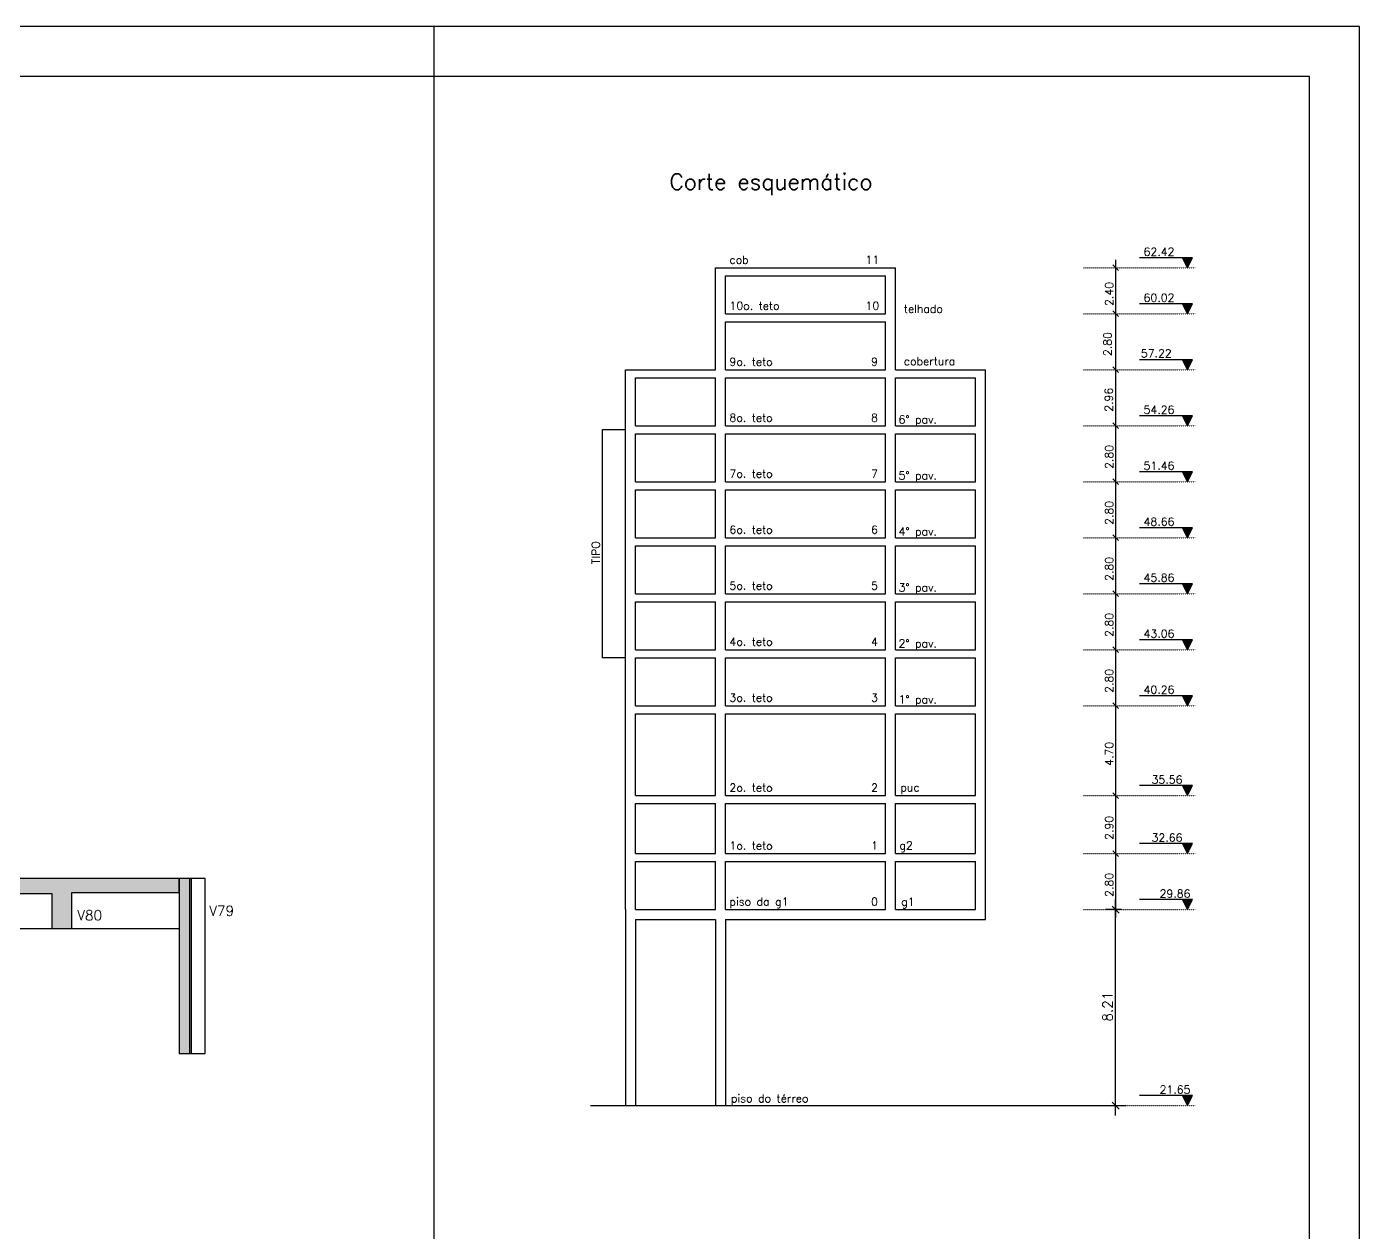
# Model space of a CAD drawing. Extents: x 3196 to 9141, y -1880 to 2325.
# Drawn here: x 7809 to 9141, y 1119 to 2325 of the extents above; entities that cross this region are included whole.
import ezdxf

# ---------------------------------------------------------------- set-up
doc = ezdxf.new("R2010")
doc.units = 0
doc.header["$MEASUREMENT"] = 0
doc.linetypes.add('ESTILO_TQS_0002', pattern=[0.4, 0.1, -0.3])
for name, color, linetype in [('1', 1, 'CONTINUOUS'), ('2', 2, 'CONTINUOUS'), ('7', 7, 'CONTINUOUS')]:
    doc.layers.add(name, color=color, linetype=linetype)
doc.styles.get("Standard").update_dxf_attribs({"font": 'ROMANS.SHX'})

msp = doc.modelspace()

# ---------------------------------------------------------------- linework, layer by layer
at = {"layer": '1', "linetype": 'Continuous'}
for p, q in [((9140.999868, 2324.552615), (3196.000918, 2324.552615)), ((8215.999868, 2274.552615), (8215.999868, 2324.552615)), ((9140.999868, -1880.446935), (9140.999868, 2324.552615)), ((8974.300418, 2093.413015), (8921.300418, 2093.413015)), ((8969.300418, 2083.413015), (8964.300418, 2093.413015)), ((8964.746318, 2092.521215), (8973.854518, 2092.521215)), ((8969.300418, 2083.413015), (8974.300418, 2093.413015)), ((8497.300418, 2075.413015), (8497.300418, 2083.413015)), ((8497.300418, 2083.413015), (8507.300418, 2083.413015)), ((8507.300418, 2083.413015), (8667.300418, 2083.413015)), ((8667.300418, 2083.413015), (8677.300418, 2083.413015)), ((8677.300418, 2075.413015), (8677.300418, 2083.413015)), ((8894.471968, 2086.241465), (8900.128868, 2080.584615)), ((8897.300418, 2091.413015), (8897.300418, 2029.413015)), ((8965.192218, 2091.629365), (8973.408618, 2091.629365)), ((8965.638168, 2090.737515), (8972.962668, 2090.737515)), ((8966.084068, 2089.845715), (8972.516768, 2089.845715)), ((8966.529968, 2088.953915), (8972.070818, 2088.953865)), ((8966.975918, 2088.062065), (8971.624918, 2088.062065)), ((8967.421818, 2087.170215), (8971.179018, 2087.170215)), ((8967.867718, 2086.278415), (8970.733118, 2086.278415)), ((8968.313668, 2085.386565), (8970.287168, 2085.386565)), ((8968.759568, 2084.494765), (8969.841268, 2084.494765)), ((8497.300418, 2037.413015), (8497.300418, 2075.413015)), ((8507.300418, 2075.413015), (8667.300418, 2075.413015)), ((8507.300418, 2037.413015), (8507.300418, 2075.413015)), ((8667.300418, 2037.413015), (8667.300418, 2075.413015)), ((8677.300418, 2037.413015), (8677.300418, 2075.413015)), ((8894.471968, 2040.241465), (8900.128868, 2034.584615)), ((8894.471968, 2040.241465), (8900.128868, 2034.584615)), ((8897.300418, 2045.413065), (8897.300418, 1973.413065)), ((8974.300418, 2047.413065), (8921.300418, 2047.413065)), ((8969.300418, 2037.413065), (8964.300418, 2047.413065)), ((8964.746318, 2046.521215), (8973.854518, 2046.521215)), ((8965.192218, 2045.629365), (8973.408618, 2045.629365)), ((8965.638168, 2044.737565), (8972.962668, 2044.737565)), ((8966.084068, 2043.845715), (8972.516768, 2043.845715)), ((8966.529968, 2042.953915), (8972.070818, 2042.953865)), ((8966.975918, 2042.062065), (8971.624918, 2042.062065)), ((8967.421818, 2041.170265), (8971.179018, 2041.170265)), ((8967.867718, 2040.278415), (8970.733118, 2040.278415)), ((8968.313668, 2039.386565), (8970.287168, 2039.386565)), ((8969.300418, 2037.413065), (8974.300418, 2047.413065)), ((8497.300418, 2029.413065), (8497.300418, 2037.413065)), ((8497.300418, 1981.413065), (8497.300418, 2029.413065)), ((8507.300418, 2037.413065), (8667.300418, 2037.413065)), ((8507.300418, 2029.413065), (8667.300418, 2029.413065)), ((8507.300418, 1981.413065), (8507.300418, 2029.413065)), ((8667.300418, 1981.413065), (8667.300418, 2029.413065)), ((8677.300418, 2029.413065), (8677.300418, 2037.413065)), ((8677.300418, 1981.413065), (8677.300418, 2029.413065)), ((8968.759568, 2038.494765), (8969.841268, 2038.494765)), ((8897.300418, 1989.413065), (8897.300418, 1917.413065)), ((8974.300418, 1991.413065), (8921.300418, 1991.413065)), ((8969.300418, 1981.413065), (8964.300418, 1991.413065)), ((8964.746318, 1990.521215), (8973.854518, 1990.521215)), ((8965.192218, 1989.629415), (8973.408618, 1989.629415)), ((8965.638168, 1988.737565), (8972.962668, 1988.737565)), ((8966.084068, 1987.845765), (8972.516768, 1987.845765)), ((8966.529968, 1986.953915), (8972.070818, 1986.953915)), ((8966.975918, 1986.062065), (8971.624918, 1986.062065)), ((8969.300418, 1981.413065), (8974.300418, 1991.413065)), ((8407.300418, 1973.413065), (8407.300418, 1981.413065)), ((8407.300418, 1981.413065), (8417.300418, 1981.413065)), ((8407.300418, 1925.413065), (8407.300418, 1973.413065)), ((8417.300418, 1981.413065), (8497.300418, 1981.413065)), ((8417.300418, 1973.413065), (8497.300418, 1973.413065)), ((8417.300418, 1925.413065), (8417.300418, 1973.413065)), ((8497.300418, 1925.413065), (8497.300418, 1973.413065)), ((8497.300418, 1925.413065), (8497.300418, 1973.413065)), ((8507.300418, 1981.413065), (8667.300418, 1981.413065)), ((8507.300418, 1973.413065), (8667.300418, 1973.413065)), ((8507.300418, 1925.413065), (8507.300418, 1973.413065)), ((8667.300418, 1925.413065), (8667.300418, 1973.413065)), ((8677.300418, 1981.413065), (8757.300418, 1981.413065)), ((8677.300418, 1973.413065), (8757.300418, 1973.413065)), ((8677.300418, 1925.413065), (8677.300418, 1973.413065)), ((8677.300418, 1925.413065), (8677.300418, 1973.413065)), ((8757.300418, 1981.413065), (8767.300418, 1981.413065)), ((8757.300418, 1925.413065), (8757.300418, 1973.413065)), ((8767.300418, 1973.413065), (8767.300418, 1981.413065)), ((8767.300418, 1925.413065), (8767.300418, 1973.413065)), ((8894.471968, 1984.241515), (8900.128868, 1978.584615)), ((8894.471968, 1984.241465), (8900.128868, 1978.584615)), ((8967.421818, 1985.170265), (8971.179018, 1985.170265)), ((8967.867718, 1984.278415), (8970.733118, 1984.278465)), ((8968.313668, 1983.386615), (8970.287168, 1983.386615)), ((8968.759568, 1982.494765), (8969.841268, 1982.494765)), ((8897.300418, 1933.413065), (8897.300418, 1861.413065)), ((8974.300418, 1935.413065), (8921.300418, 1935.413065)), ((8969.300418, 1925.413065), (8964.300418, 1935.413065)), ((8964.746318, 1934.521215), (8973.854518, 1934.521215)), ((8965.192218, 1933.629415), (8973.408618, 1933.629415)), ((8965.638168, 1932.737565), (8972.962668, 1932.737565)), ((8969.300418, 1925.413065), (8974.300418, 1935.413065)), ((8407.300418, 1917.413065), (8407.300418, 1925.413065)), ((8417.300418, 1925.413065), (8497.300418, 1925.413065)), ((8507.300418, 1925.413065), (8667.300418, 1925.413065)), ((8677.300418, 1925.413065), (8757.300418, 1925.413065)), ((8767.300418, 1917.413065), (8767.300418, 1925.413065)), ((8894.471968, 1928.241515), (8900.128868, 1922.584615)), ((8894.471968, 1928.241465), (8900.128868, 1922.584615)), ((8966.084068, 1931.845765), (8972.516768, 1931.845765)), ((8966.529968, 1930.953915), (8972.070818, 1930.953915)), ((8966.975918, 1930.062065), (8971.624918, 1930.062065)), ((8967.421818, 1929.170265), (8971.179018, 1929.170265)), ((8967.867718, 1928.278415), (8970.733118, 1928.278465)), ((8968.313668, 1927.386615), (8970.287168, 1927.386615)), ((8968.759568, 1926.494765), (8969.841268, 1926.494765)), ((8407.300418, 1869.413065), (8407.300418, 1917.413065)), ((8417.300418, 1917.413065), (8497.300418, 1917.413065)), ((8417.300418, 1869.413065), (8417.300418, 1917.413065)), ((8497.300418, 1869.413065), (8497.300418, 1917.413065)), ((8497.300418, 1869.413065), (8497.300418, 1917.413065)), ((8507.300418, 1917.413065), (8667.300418, 1917.413065)), ((8507.300418, 1869.413065), (8507.300418, 1917.413065)), ((8667.300418, 1869.413065), (8667.300418, 1917.413065)), ((8677.300418, 1917.413065), (8757.300418, 1917.413065)), ((8677.300418, 1869.413065), (8677.300418, 1917.413065)), ((8677.300418, 1869.413065), (8677.300418, 1917.413065)), ((8757.300418, 1869.413065), (8757.300418, 1917.413065)), ((8767.300418, 1869.413065), (8767.300418, 1917.413065)), ((8974.300418, 1879.413065), (8921.300418, 1879.413065)), ((8969.300418, 1869.413065), (8964.300418, 1879.413065)), ((8969.300418, 1869.413065), (8974.300418, 1879.413065)), ((8407.300418, 1861.413065), (8407.300418, 1869.413065)), ((8417.300418, 1869.413065), (8497.300418, 1869.413065)), ((8507.300418, 1869.413065), (8667.300418, 1869.413065)), ((8677.300418, 1869.413065), (8757.300418, 1869.413065)), ((8767.300418, 1861.413065), (8767.300418, 1869.413065)), ((8894.471968, 1872.241465), (8900.128868, 1866.584615)), ((8894.471968, 1872.241465), (8900.128868, 1866.584615)), ((8897.300418, 1877.413065), (8897.300418, 1805.413065)), ((8964.746318, 1878.521215), (8973.854518, 1878.521215)), ((8965.192218, 1877.629415), (8973.408618, 1877.629415)), ((8965.638168, 1876.737565), (8972.962668, 1876.737565)), ((8966.084068, 1875.845765), (8972.516768, 1875.845765)), ((8966.529968, 1874.953915), (8972.070818, 1874.953915)), ((8966.975918, 1874.062065), (8971.624918, 1874.062065)), ((8967.421818, 1873.170265), (8971.179018, 1873.170265)), ((8967.867718, 1872.278415), (8970.733118, 1872.278465)), ((8968.313668, 1871.386615), (8970.287168, 1871.386615)), ((8968.759568, 1870.494765), (8969.841268, 1870.494765)), ((8407.300418, 1813.413065), (8407.300418, 1861.413065)), ((8417.300418, 1861.413065), (8497.300418, 1861.413065)), ((8417.300418, 1813.413065), (8417.300418, 1861.413065)), ((8497.300418, 1813.413065), (8497.300418, 1861.413065)), ((8497.300418, 1813.413065), (8497.300418, 1861.413065)), ((8507.300418, 1861.413065), (8667.300418, 1861.413065)), ((8507.300418, 1813.413065), (8507.300418, 1861.413065)), ((8667.300418, 1813.413065), (8667.300418, 1861.413065)), ((8677.300418, 1861.413065), (8757.300418, 1861.413065)), ((8677.300418, 1813.413065), (8677.300418, 1861.413065)), ((8677.300418, 1813.413065), (8677.300418, 1861.413065)), ((8757.300418, 1813.413065), (8757.300418, 1861.413065)), ((8767.300418, 1813.413065), (8767.300418, 1861.413065)), ((8407.300418, 1805.413065), (8407.300418, 1813.413065)), ((8417.300418, 1813.413065), (8497.300418, 1813.413065)), ((8507.300418, 1813.413065), (8667.300418, 1813.413065)), ((8677.300418, 1813.413065), (8757.300418, 1813.413065)), ((8767.300418, 1805.413065), (8767.300418, 1813.413065)), ((8894.471968, 1816.241515), (8900.128868, 1810.584615)), ((8894.471968, 1816.241515), (8900.128868, 1810.584615)), ((8897.300418, 1821.413065), (8897.300418, 1749.413065)), ((8974.300418, 1823.413065), (8921.300418, 1823.413065)), ((8969.300418, 1813.413065), (8964.300418, 1823.413065)), ((8964.746318, 1822.521215), (8973.854518, 1822.521215)), ((8965.192218, 1821.629415), (8973.408618, 1821.629415)), ((8965.638168, 1820.737565), (8972.962668, 1820.737565)), ((8966.084068, 1819.845765), (8972.516768, 1819.845765)), ((8966.529968, 1818.953915), (8972.070818, 1818.953915)), ((8966.975918, 1818.062065), (8971.624918, 1818.062065)), ((8967.421818, 1817.170265), (8971.179018, 1817.170265)), ((8967.867718, 1816.278415), (8970.733118, 1816.278465)), ((8968.313668, 1815.386615), (8970.287168, 1815.386615)), ((8968.759568, 1814.494765), (8969.841268, 1814.494765)), ((8969.300418, 1813.413065), (8974.300418, 1823.413065)), ((8407.300418, 1757.413065), (8407.300418, 1805.413065)), ((8417.300418, 1805.413065), (8497.300418, 1805.413065)), ((8417.300418, 1757.413065), (8417.300418, 1805.413065)), ((8497.300418, 1757.413065), (8497.300418, 1805.413065)), ((8497.300418, 1757.413065), (8497.300418, 1805.413065)), ((8507.300418, 1805.413065), (8667.300418, 1805.413065)), ((8507.300418, 1757.413065), (8507.300418, 1805.413065)), ((8667.300418, 1757.413065), (8667.300418, 1805.413065)), ((8677.300418, 1805.413065), (8757.300418, 1805.413065)), ((8677.300418, 1757.413065), (8677.300418, 1805.413065)), ((8677.300418, 1757.413065), (8677.300418, 1805.413065)), ((8757.300418, 1757.413065), (8757.300418, 1805.413065)), ((8767.300418, 1757.413065), (8767.300418, 1805.413065)), ((8894.471968, 1760.241515), (8900.128868, 1754.584615)), ((8894.471968, 1760.241515), (8900.128868, 1754.584615)), ((8897.300418, 1765.413065), (8897.300418, 1693.413065)), ((8974.300418, 1767.413065), (8921.300418, 1767.413065)), ((8969.300418, 1757.413065), (8964.300418, 1767.413065)), ((8964.746318, 1766.521215), (8973.854518, 1766.521215)), ((8965.192218, 1765.629415), (8973.408618, 1765.629415)), ((8965.638168, 1764.737565), (8972.962668, 1764.737565)), ((8966.084068, 1763.845765), (8972.516768, 1763.845765)), ((8966.529968, 1762.953915), (8972.070818, 1762.953915)), ((8966.975918, 1762.062065), (8971.624918, 1762.062065)), ((8967.421818, 1761.170265), (8971.179018, 1761.170265)), ((8967.867718, 1760.278415), (8970.733118, 1760.278465)), ((8968.313668, 1759.386615), (8970.287168, 1759.386615)), ((8969.300418, 1757.413065), (8974.300418, 1767.413065)), ((8407.300418, 1749.413065), (8407.300418, 1757.413065)), ((8407.300418, 1701.413065), (8407.300418, 1749.413065)), ((8417.300418, 1757.413065), (8497.300418, 1757.413065)), ((8417.300418, 1749.413065), (8497.300418, 1749.413065)), ((8417.300418, 1701.413065), (8417.300418, 1749.413065)), ((8497.300418, 1701.413065), (8497.300418, 1749.413065)), ((8497.300418, 1701.413065), (8497.300418, 1749.413065)), ((8507.300418, 1757.413065), (8667.300418, 1757.413065)), ((8507.300418, 1749.413065), (8667.300418, 1749.413065)), ((8507.300418, 1701.413065), (8507.300418, 1749.413065)), ((8667.300418, 1701.413065), (8667.300418, 1749.413065)), ((8677.300418, 1757.413065), (8757.300418, 1757.413065)), ((8677.300418, 1749.413065), (8757.300418, 1749.413065)), ((8677.300418, 1701.413065), (8677.300418, 1749.413065)), ((8677.300418, 1701.413065), (8677.300418, 1749.413065)), ((8757.300418, 1701.413065), (8757.300418, 1749.413065)), ((8767.300418, 1749.413065), (8767.300418, 1757.413065)), ((8767.300418, 1701.413065), (8767.300418, 1749.413065)), ((8968.759568, 1758.494765), (8969.841268, 1758.494765)), ((8897.300418, 1709.413065), (8897.300418, 1637.413065)), ((8974.300418, 1711.413065), (8921.300418, 1711.413065)), ((8969.300418, 1701.413065), (8964.300418, 1711.413065)), ((8964.746318, 1710.521215), (8973.854518, 1710.521215)), ((8965.192218, 1709.629415), (8973.408618, 1709.629415)), ((8965.638168, 1708.737565), (8972.962668, 1708.737565)), ((8966.084068, 1707.845765), (8972.516768, 1707.845765)), ((8966.529968, 1706.953915), (8972.070818, 1706.953915)), ((8966.975918, 1706.062065), (8971.624918, 1706.062065)), ((8969.300418, 1701.413065), (8974.300418, 1711.413065)), ((8407.300418, 1693.413065), (8407.300418, 1701.413065)), ((8407.300418, 1645.413065), (8407.300418, 1693.413065)), ((8417.300418, 1701.413065), (8497.300418, 1701.413065)), ((8417.300418, 1693.413065), (8497.300418, 1693.413065)), ((8417.300418, 1645.413065), (8417.300418, 1693.413065)), ((8497.300418, 1645.413065), (8497.300418, 1693.413065)), ((8497.300418, 1645.413065), (8497.300418, 1693.413065)), ((8507.300418, 1701.413065), (8667.300418, 1701.413065)), ((8507.300418, 1693.413065), (8667.300418, 1693.413065)), ((8507.300418, 1645.413065), (8507.300418, 1693.413065)), ((8667.300418, 1645.413065), (8667.300418, 1693.413065)), ((8677.300418, 1701.413065), (8757.300418, 1701.413065)), ((8677.300418, 1693.413065), (8757.300418, 1693.413065)), ((8677.300418, 1645.413065), (8677.300418, 1693.413065)), ((8677.300418, 1645.413065), (8677.300418, 1693.413065)), ((8757.300418, 1645.413065), (8757.300418, 1693.413065)), ((8767.300418, 1693.413065), (8767.300418, 1701.413065)), ((8767.300418, 1645.413065), (8767.300418, 1693.413065)), ((8894.471968, 1704.241515), (8900.128868, 1698.584615)), ((8894.471968, 1704.241515), (8900.128868, 1698.584615)), ((8967.421818, 1705.170265), (8971.179018, 1705.170265)), ((8967.867718, 1704.278415), (8970.733118, 1704.278465)), ((8968.313668, 1703.386615), (8970.287168, 1703.386615)), ((8968.759568, 1702.494765), (8969.841268, 1702.494765)), ((8897.300418, 1653.413065), (8897.300418, 1547.413065)), ((8974.300418, 1655.413065), (8921.300418, 1655.413065)), ((8969.300418, 1645.413065), (8964.300418, 1655.413065)), ((8964.746318, 1654.521215), (8973.854518, 1654.521215)), ((8965.192218, 1653.629415), (8973.408618, 1653.629415)), ((8965.638168, 1652.737565), (8972.962668, 1652.737565)), ((8969.300418, 1645.413065), (8974.300418, 1655.413065)), ((8407.300418, 1637.413065), (8407.300418, 1645.413065)), ((8417.300418, 1645.413065), (8497.300418, 1645.413065)), ((8507.300418, 1645.413065), (8667.300418, 1645.413065)), ((8677.300418, 1645.413065), (8757.300418, 1645.413065)), ((8767.300418, 1637.413065), (8767.300418, 1645.413065)), ((8894.471968, 1648.241515), (8900.128868, 1642.584615)), ((8894.471968, 1648.241465), (8900.128868, 1642.584615)), ((8966.084068, 1651.845765), (8972.516768, 1651.845765)), ((8966.529968, 1650.953915), (8972.070818, 1650.953915)), ((8966.975918, 1650.062065), (8971.624918, 1650.062065)), ((8967.421818, 1649.170265), (8971.179018, 1649.170265)), ((8967.867718, 1648.278415), (8970.733118, 1648.278465)), ((8968.313668, 1647.386615), (8970.287168, 1647.386615)), ((8968.759568, 1646.494765), (8969.841268, 1646.494765)), ((8407.300418, 1555.413065), (8407.300418, 1637.413065)), ((8417.300418, 1637.413065), (8497.300418, 1637.413065)), ((8417.300418, 1555.413065), (8417.300418, 1637.413065)), ((8497.300418, 1555.413065), (8497.300418, 1637.413065)), ((8497.300418, 1555.413065), (8497.300418, 1637.413065)), ((8507.300418, 1637.413065), (8667.300418, 1637.413065)), ((8507.300418, 1555.413065), (8507.300418, 1637.413065)), ((8667.300418, 1555.413065), (8667.300418, 1637.413065)), ((8677.300418, 1637.413065), (8757.300418, 1637.413065)), ((8677.300418, 1555.413065), (8677.300418, 1637.413065)), ((8677.300418, 1555.413065), (8677.300418, 1637.413065)), ((8757.300418, 1555.413065), (8757.300418, 1637.413065)), ((8767.300418, 1555.413065), (8767.300418, 1637.413065)), ((8897.300418, 1563.413065), (8897.300418, 1489.413065)), ((8974.300418, 1565.413065), (8921.300418, 1565.413065)), ((8969.300418, 1555.413065), (8964.300418, 1565.413065)), ((8964.746318, 1564.521215), (8973.854518, 1564.521215)), ((8965.192218, 1563.629415), (8973.408618, 1563.629415)), ((8965.638168, 1562.737565), (8972.962668, 1562.737565)), ((8966.084068, 1561.845765), (8972.516768, 1561.845765)), ((8966.529968, 1560.953915), (8972.070818, 1560.953915)), ((8966.975918, 1560.062065), (8971.624918, 1560.062065)), ((8967.421818, 1559.170265), (8971.179018, 1559.170265)), ((8969.300418, 1555.413065), (8974.300418, 1565.413065)), ((8407.300418, 1547.413065), (8407.300418, 1555.413065)), ((8407.300418, 1497.413065), (8407.300418, 1547.413065)), ((8417.300418, 1555.413065), (8497.300418, 1555.413065)), ((8417.300418, 1547.413065), (8497.300418, 1547.413065)), ((8417.300418, 1497.413065), (8417.300418, 1547.413065)), ((8497.300418, 1497.413065), (8497.300418, 1547.413065)), ((8497.300418, 1497.413065), (8497.300418, 1547.413065)), ((8507.300418, 1555.413065), (8667.300418, 1555.413065)), ((8507.300418, 1547.413065), (8667.300418, 1547.413065)), ((8507.300418, 1497.413065), (8507.300418, 1547.413065)), ((8667.300418, 1497.413065), (8667.300418, 1547.413065)), ((8677.300418, 1555.413065), (8757.300418, 1555.413065)), ((8677.300418, 1547.413065), (8757.300418, 1547.413065)), ((8677.300418, 1497.413065), (8677.300418, 1547.413065)), ((8677.300418, 1497.413065), (8677.300418, 1547.413065)), ((8757.300418, 1497.413065), (8757.300418, 1547.413065)), ((8767.300418, 1547.413065), (8767.300418, 1555.413065)), ((8767.300418, 1497.413065), (8767.300418, 1547.413065)), ((8894.471968, 1558.241465), (8900.128868, 1552.584615)), ((8894.471968, 1558.241465), (8900.128868, 1552.584615)), ((8967.867718, 1558.278415), (8970.733118, 1558.278465)), ((8968.313668, 1557.386615), (8970.287168, 1557.386615)), ((8968.759568, 1556.494765), (8969.841268, 1556.494765)), ((8974.300418, 1507.413065), (8921.300418, 1507.413065)), ((8969.300418, 1497.413065), (8964.300418, 1507.413065)), ((8964.746318, 1506.521215), (8973.854518, 1506.521215)), ((8965.192218, 1505.629415), (8973.408618, 1505.629415)), ((8969.300418, 1497.413065), (8974.300418, 1507.413065)), ((8407.300418, 1489.413065), (8407.300418, 1497.413065)), ((8417.300418, 1497.413065), (8497.300418, 1497.413065)), ((8507.300418, 1497.413065), (8667.300418, 1497.413065)), ((8677.300418, 1497.413065), (8757.300418, 1497.413065)), ((8767.300418, 1489.413065), (8767.300418, 1497.413065)), ((8894.471968, 1500.241515), (8900.128868, 1494.584615)), ((8894.471968, 1500.241465), (8900.128868, 1494.584615)), ((8897.300418, 1505.413065), (8897.300418, 1433.413065)), ((8965.638168, 1504.737565), (8972.962668, 1504.737565)), ((8966.084068, 1503.845765), (8972.516768, 1503.845765)), ((8966.529968, 1502.953915), (8972.070818, 1502.953915)), ((8966.975918, 1502.062065), (8971.624918, 1502.062065)), ((8967.421818, 1501.170265), (8971.179018, 1501.170265)), ((8967.867718, 1500.278415), (8970.733118, 1500.278465)), ((8968.313668, 1499.386615), (8970.287168, 1499.386615)), ((8968.759568, 1498.494765), (8969.841268, 1498.494765)), ((8407.300418, 1441.413065), (8407.300418, 1489.413065)), ((8417.300418, 1489.413065), (8497.300418, 1489.413065)), ((8417.300418, 1441.413065), (8417.300418, 1489.413065)), ((8497.300418, 1441.413065), (8497.300418, 1489.413065)), ((8497.300418, 1441.413065), (8497.300418, 1489.413065)), ((8507.300418, 1489.413065), (8667.300418, 1489.413065)), ((8507.300418, 1441.413065), (8507.300418, 1489.413065)), ((8667.300418, 1441.413065), (8667.300418, 1489.413065)), ((8677.300418, 1489.413065), (8757.300418, 1489.413065)), ((8677.300418, 1441.413065), (8677.300418, 1489.413065)), ((8677.300418, 1441.413065), (8677.300418, 1489.413065)), ((8757.300418, 1441.413065), (8757.300418, 1489.413065)), ((8767.300418, 1431.413065), (8767.300418, 1489.413065)), ((8407.300418, 1441.413065), (8407.300418, 1245.413065)), ((8417.300418, 1441.413065), (8497.300418, 1441.413065)), ((8507.300418, 1441.413065), (8667.300418, 1441.413065)), ((8677.300418, 1441.413065), (8757.300418, 1441.413065)), ((8903.046968, 1441.413065), (8887.300418, 1441.413065)), ((8900.835968, 1437.877515), (8893.764868, 1444.948615)), ((8894.471968, 1444.241515), (8900.128868, 1438.584615)), ((8897.300418, 1235.413065), (8897.300418, 1451.413065)), ((8974.300418, 1451.413065), (8921.300418, 1451.413065)), ((8969.300418, 1441.413065), (8964.300418, 1451.413065)), ((8964.746318, 1450.521215), (8973.854518, 1450.521215)), ((8965.192218, 1449.629415), (8973.408618, 1449.629415)), ((8965.638168, 1448.737565), (8972.962668, 1448.737565)), ((8966.084068, 1447.845765), (8972.516768, 1447.845765)), ((8966.529968, 1446.953915), (8972.070818, 1446.953915)), ((8966.975918, 1446.062065), (8971.624918, 1446.062065)), ((8967.421818, 1445.170265), (8971.179018, 1445.170265)), ((8967.867718, 1444.278415), (8970.733118, 1444.278465)), ((8968.313668, 1443.386615), (8970.287168, 1443.386615)), ((8968.759568, 1442.494765), (8969.841268, 1442.494765)), ((8969.300418, 1441.413065), (8974.300418, 1451.413065)), ((8417.300418, 1431.413065), (8497.300418, 1431.413065)), ((8417.300418, 1431.413065), (8417.300418, 1245.413065)), ((8497.300418, 1431.413065), (8497.300418, 1245.413065)), ((8507.300418, 1431.413065), (8767.300418, 1431.413065)), ((8507.300418, 1431.413065), (8507.300418, 1245.413065)), ((8974.300418, 1255.413065), (8921.300418, 1255.413065)), ((8969.300418, 1245.413065), (8964.300418, 1255.413065)), ((8964.746318, 1254.521215), (8973.854518, 1254.521215)), ((8965.192218, 1253.629415), (8973.408618, 1253.629415)), ((8965.638168, 1252.737565), (8972.962668, 1252.737565)), ((8969.300418, 1245.413065), (8974.300418, 1255.413065)), ((8372.363318, 1245.413065), (8815.348068, 1245.413065)), ((8806.753518, 1245.413065), (8907.300418, 1245.413065)), ((8900.835968, 1241.877515), (8893.764868, 1248.948615)), ((8966.084068, 1251.845765), (8972.516768, 1251.845765)), ((8966.529968, 1250.953915), (8972.070818, 1250.953915)), ((8966.975918, 1250.062065), (8971.624918, 1250.062065)), ((8967.421818, 1249.170265), (8971.179018, 1249.170265)), ((8967.867718, 1248.278415), (8970.733118, 1248.278465)), ((8968.313668, 1247.386615), (8970.287168, 1247.386615)), ((8968.759568, 1246.494765), (8969.841268, 1246.494765))]:
    msp.add_line(p, q, dxfattribs=at)
at = {"layer": '1', "linetype": 'ESTILO_TQS_0002'}
for p, q in [((8865.300418, 2083.413015), (8977.300418, 2083.413015)), ((8865.300418, 2037.413065), (8977.300418, 2037.413065)), ((8865.300418, 1981.413065), (8977.300418, 1981.413065)), ((8865.300418, 1925.413065), (8977.300418, 1925.413065)), ((8865.300418, 1869.413065), (8977.300418, 1869.413065)), ((8865.300418, 1813.413065), (8977.300418, 1813.413065)), ((8865.300418, 1757.413065), (8977.300418, 1757.413065)), ((8865.300418, 1701.413065), (8977.300418, 1701.413065)), ((8865.300418, 1645.413065), (8977.300418, 1645.413065)), ((8865.300418, 1555.413065), (8977.300418, 1555.413065)), ((8865.300418, 1497.413065), (8977.300418, 1497.413065)), ((8865.300418, 1441.413065), (8977.300418, 1441.413065)), ((8865.300418, 1245.413065), (8977.300418, 1245.413065))]:
    msp.add_line(p, q, dxfattribs=at)
at = {"layer": '1', "linetype": 'Continuous'}
msp.add_lwpolyline([(8407.300418, 1693.413065), (8384.370218, 1693.413065), (8384.370218, 1921.559715), (8407.300418, 1921.559715)], dxfattribs=at)
at = {"layer": '2', "linetype": 'Continuous'}
for p, q in [((7833.727418, 1472.425965), (7607.765868, 1472.425965)), ((7853.727418, 1472.425965), (7833.727418, 1472.425965)), ((7891.391218, 1472.425965), (7853.727418, 1472.425965)), ((7961.252668, 1472.425965), (7891.391218, 1472.425965)), ((7961.252668, 1458.425965), (7961.252668, 1472.425965)), ((7973.581118, 1472.425965), (7961.252668, 1472.425965)), ((7961.252668, 1472.425965), (7961.252668, 1297.425965)), ((7971.851118, 1472.425965), (7961.252668, 1472.425965)), ((7961.252668, 1472.425965), (7961.252668, 1297.425965)), ((7971.851118, 1297.425965), (7971.851118, 1472.425965)), ((7975.326218, 1472.425965), (7973.581118, 1472.425965)), ((7973.581118, 1297.425965), (7973.581118, 1472.425965)), ((7987.006468, 1472.425965), (7975.326218, 1472.425965)), ((7987.006468, 1297.425965), (7987.006468, 1472.425965)), ((7607.765868, 1457.425965), (7833.727418, 1457.425965)), ((7833.727418, 1457.425965), (7833.727418, 1422.425965)), ((7853.727418, 1458.425965), (7891.391218, 1458.425965)), ((7853.727418, 1422.425965), (7853.727418, 1458.425965)), ((7891.391218, 1458.425965), (7961.252668, 1458.425965)), ((7754.230168, 1422.425965), (7833.727418, 1422.425965)), ((7833.727418, 1422.425965), (7853.727418, 1422.425965)), ((7853.727418, 1422.425965), (7961.252668, 1422.425965)), ((7961.252668, 1297.425965), (7973.581118, 1297.425965)), ((7961.252668, 1297.425965), (7973.581118, 1297.425965)), ((7971.851118, 1297.425965), (7984.179618, 1297.425965)), ((7973.581118, 1297.425965), (7975.326218, 1297.425965)), ((7975.326218, 1297.425965), (7987.006468, 1297.425965))]:
    msp.add_line(p, q, dxfattribs=at)
for points in [[(7607.765868, 1457.425965), (7833.727418, 1457.425965), (7833.727418, 1422.425965), (7853.727418, 1422.425965), (7853.727418, 1458.425965), (7891.391218, 1458.425965), (7961.252668, 1458.425965), (7961.252668, 1472.425965), (7891.391218, 1472.425965), (7853.727418, 1472.425965), (7833.727418, 1472.425965), (7607.765868, 1472.425965)], [(7973.581118, 1297.425965), (7973.581118, 1472.425965), (7961.252668, 1472.425965), (7961.252668, 1297.425965), (7973.581118, 1297.425965)]]:
    msp.add_lwpolyline(points, dxfattribs=at)
for points in [[(6319.868868, 1457.425965), (7853.727418, 1458.425965), (7961.252668, 1472.425965)], [(6319.868868, 1457.425965), (7961.252668, 1472.425965), (7891.391218, 1472.425965)], [(6319.868868, 1457.425965), (7891.391218, 1472.425965), (7853.727418, 1472.425965)], [(6319.868868, 1457.425965), (7853.727418, 1472.425965), (7833.727418, 1472.425965)], [(6319.868868, 1457.425965), (7833.727418, 1472.425965), (7607.765868, 1472.425965)], [(7833.727418, 1472.425965), (7607.765868, 1472.425965), (7607.765868, 1472.425965)], [(7853.727418, 1472.425965), (7833.727418, 1472.425965), (7833.727418, 1472.425965)], [(7853.727418, 1458.425965), (7961.252668, 1458.425965), (7961.252668, 1472.425965)], [(7853.727418, 1458.425965), (7961.252668, 1472.425965), (7961.252668, 1472.425965)], [(7891.391218, 1472.425965), (7853.727418, 1472.425965), (7853.727418, 1472.425965)], [(7961.252668, 1472.425965), (7891.391218, 1472.425965), (7891.391218, 1472.425965)], [(7961.252668, 1458.425965), (7961.252668, 1472.425965), (7961.252668, 1472.425965)], [(7973.581118, 1472.425965), (7961.252668, 1472.425965), (7961.252668, 1472.425965)], [(7973.581118, 1297.425965), (7973.581118, 1472.425965), (7961.252668, 1472.425965)], [(7961.252668, 1472.425965), (7961.252668, 1297.425965), (7961.252668, 1297.425965)], [(7973.581118, 1297.425965), (7961.252668, 1472.425965), (7961.252668, 1297.425965)], [(6319.868868, 1457.425965), (6794.727418, 1457.425965), (7853.727418, 1458.425965)], [(6794.727418, 1457.425965), (7084.727418, 1457.425965), (7853.727418, 1458.425965)], [(6794.727418, 1457.425965), (7853.727418, 1458.425965), (7853.727418, 1458.425965)], [(7084.727418, 1457.425965), (7833.727418, 1457.425965), (7853.727418, 1458.425965)], [(7084.727418, 1457.425965), (7853.727418, 1458.425965), (7853.727418, 1458.425965)], [(7833.727418, 1457.425965), (7853.727418, 1422.425965), (7853.727418, 1458.425965)], [(7833.727418, 1457.425965), (7853.727418, 1458.425965), (7853.727418, 1458.425965)], [(7833.727418, 1457.425965), (7833.727418, 1422.425965), (7853.727418, 1422.425965)], [(7853.727418, 1422.425965), (7853.727418, 1458.425965), (7853.727418, 1458.425965)], [(7833.727418, 1422.425965), (7853.727418, 1422.425965), (7853.727418, 1422.425965)]]:
    msp.add_solid(points, dxfattribs=at)
at = {"layer": '7', "linetype": 'Continuous'}
for p, q in [((9090.999868, 2274.552615), (3321.000918, 2274.552615)), ((8215.999868, -1830.446935), (8215.999868, 2274.552615)), ((9090.999868, -1830.446935), (9090.999868, 2274.552615))]:
    msp.add_line(p, q, dxfattribs=at)

# ---------------------------------------------------------------- texts
at = {"layer": '1', "linetype": 'Continuous'}
for s, height, p in [('Corte esquemático', 16, (8451.300418, 2161.413015)), ('cob', 8, (8511.300418, 2087.413015)), ('11', 8, (8647.300418, 2087.413015)), ('62.42', 8, (8925.300418, 2095.413015)), ('60.02', 8, (8925.300418, 2049.413065)), ('10o. teto', 8, (8511.300418, 2041.413065)), ('10', 8, (8647.300418, 2041.413065)), ('telhado', 8, (8685.634568, 2038.332365)), ('57.22', 8, (8922.557068, 1993.804965)), ('9o. teto', 8, (8511.300418, 1985.413065)), (' 9', 8, (8647.300418, 1985.413065)), ('cobertura', 8, (8685.634568, 1985.893165)), ('54.26', 8, (8925.300418, 1937.413065)), ('8o. teto', 8, (8511.300418, 1929.413065)), (' 8', 8, (8647.300418, 1929.413065)), ('6%%d pav.', 8, (8680.335268, 1927.620465)), ('7o. teto', 8, (8511.300418, 1873.413065)), (' 7', 8, (8647.300418, 1873.413065)), ('5%%d pav.', 8, (8680.335268, 1871.620415)), ('51.46', 8, (8925.300418, 1881.413065)), ('6o. teto', 8, (8511.300418, 1817.413065)), (' 6', 8, (8647.300418, 1817.413065)), ('48.66', 8, (8925.300418, 1825.413065)), ('4%%d pav.', 8, (8680.335268, 1815.620415)), ('45.86', 8, (8925.300418, 1769.413065)), ('5o. teto', 8, (8511.300418, 1761.413065)), (' 5', 8, (8647.300418, 1761.413065)), ('3%%d pav.', 8, (8680.335268, 1759.620415)), ('43.06', 8, (8925.300418, 1713.413065)), ('4o. teto', 8, (8511.300418, 1705.413065)), (' 4', 8, (8647.300418, 1705.413065)), ('2%%d pav.', 8, (8680.335268, 1703.620415)), ('3o. teto', 8, (8511.300418, 1649.413065)), (' 3', 8, (8647.300418, 1649.413065)), ('1%%d pav.', 8, (8680.335268, 1647.620415)), ('40.26', 8, (8925.300418, 1657.413065)), ('35.56', 8, (8933.300418, 1567.413065)), ('2o. teto', 8, (8511.300418, 1559.413065)), (' 2', 8, (8647.300418, 1559.413065)), ('puc', 8, (8682.094218, 1559.672015)), ('1o. teto', 8, (8511.300418, 1501.413065)), (' 1', 8, (8647.300418, 1501.413065)), ('g2', 8, (8681.214718, 1501.626065)), ('32.66', 8, (8933.300418, 1509.413065)), ('piso da g1', 8, (8511.300418, 1445.413065)), (' 0', 8, (8647.300418, 1445.413065)), ('g1', 8, (8682.973718, 1445.339065)), ('29.86', 8, (8941.300418, 1453.413065)), ('V80', 10, (7859.282968, 1430.759265)), ('V79', 10, (7991.215095, 1435.209212)), ('piso do térreo', 8, (8512.774168, 1248.669565)), ('21.65', 8, (8941.300418, 1257.413065))]:
    msp.add_text(s, height=height, dxfattribs=at).set_placement(p)
for s, height, p in [('2.40', 8, (8894.900418, 2045.213015)), ('2.80', 8, (8893.332768, 1995.039565)), ('2.96', 8, (8894.508518, 1939.346115)), ('2.80', 8, (8894.900418, 1882.213065)), ('2.80', 8, (8894.900418, 1826.213065)), ('TIPO', 8, (8381.587918, 1786.948115)), ('2.80', 8, (8894.900418, 1770.213065)), ('2.80', 8, (8894.900418, 1714.213065)), ('2.80', 8, (8894.900418, 1658.213065)), ('4.70', 8, (8894.900418, 1585.213065)), ('2.90', 8, (8894.900418, 1511.213065)), ('2.80', 8, (8894.900418, 1454.213065)), ('8.21', 10, (8894.300418, 1329.413065))]:
    msp.add_text(s, height=height, rotation=90, dxfattribs=at).set_placement(p)

doc.saveas('drawing.dxf')
